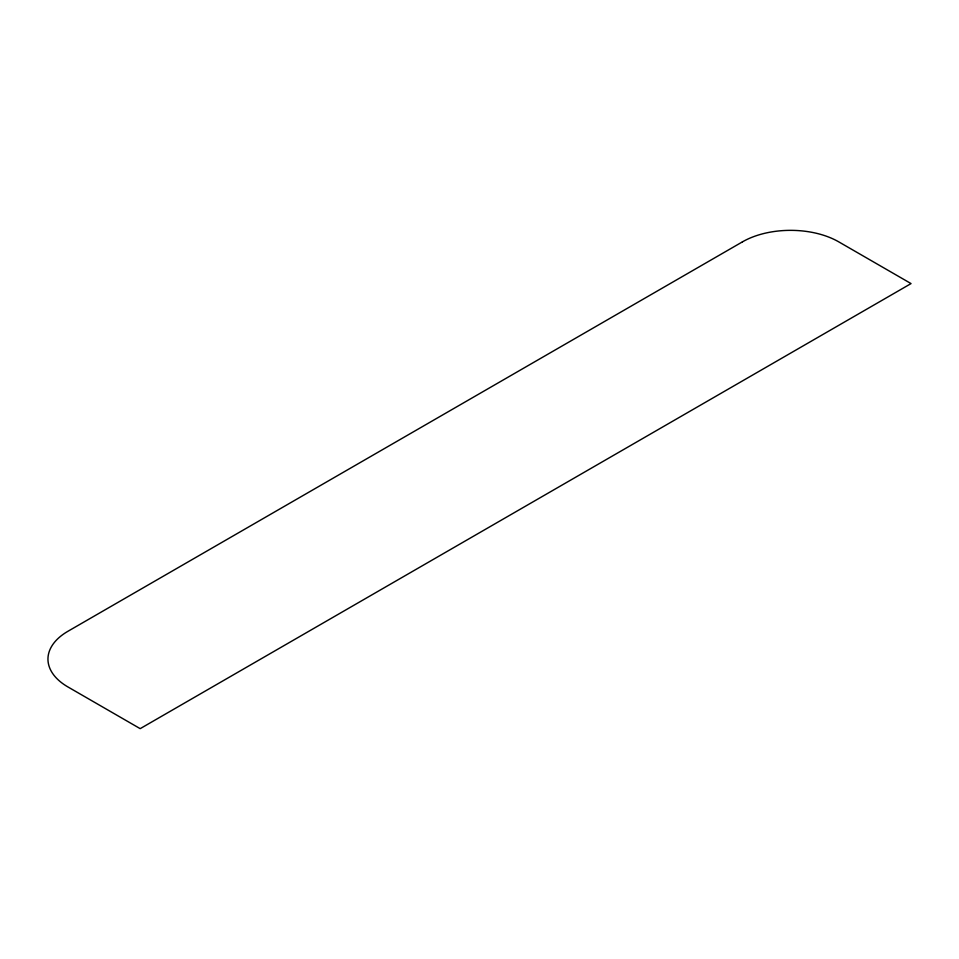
<?xml version="1.0" encoding="UTF-8"?>
<svg xmlns="http://www.w3.org/2000/svg" width="959" height="959" viewBox="0 0 959 959"><rect width="100%" height="100%" fill="white"/><g stroke="black" fill="none" stroke-linecap="round" stroke-linejoin="round"><path stroke-width="1.44" d="M742.422 241.872L67.909 631.298A68.137 39.343 0 0 0 67.909 686.932L140.182 728.648L911.05 283.588L838.777 241.872A68.137 39.343 0 0 0 742.422 241.872"/></g></svg>
